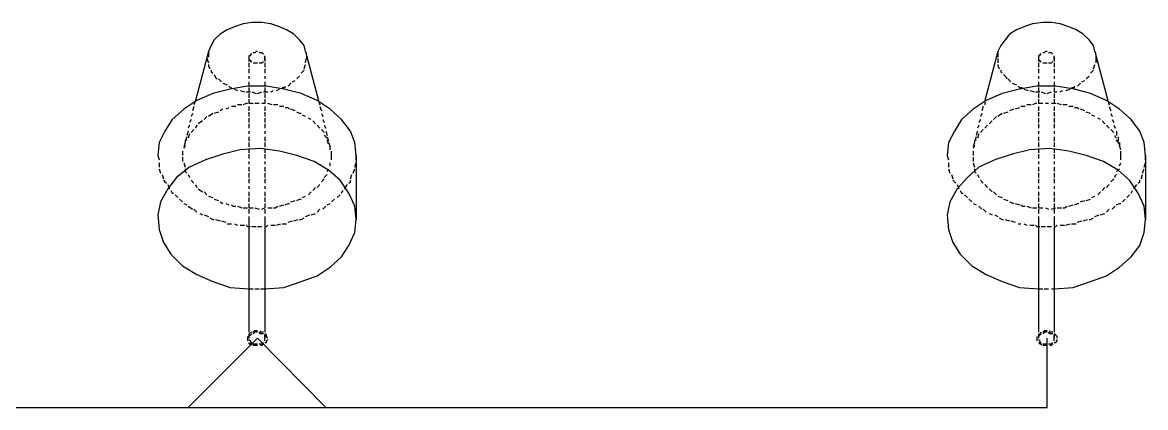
# Model space of a CAD drawing. Header units: inches. Extents: x 35 to 2894, y 23 to 617.
# Drawn here: x 1527.5 to 1596.5, y 468.4 to 492.1 of the extents above; entities that cross this region are included whole.
import ezdxf

# ---------------------------------------------------------------- set-up
doc = ezdxf.new("R2010")
doc.units = ezdxf.units.IN
doc.header["$MEASUREMENT"] = 0
doc.layers.add('Layer 1', color=7, linetype='Continuous')

msp = doc.modelspace()

# ---------------------------------------------------------------- linework, layer by layer
at = {"layer": 'Layer 1', "color": 1, "lineweight": -3}
for points in [[(1544.9, 490.331), (1544.811, 490.687), (1544.544, 491.043), (1544.188, 491.399), (1543.744, 491.666), (1543.299, 491.844), (1542.765, 492.022), (1542.231, 492.111), (1541.609, 492.111), (1541.075, 492.022), (1540.541, 491.844), (1540.096, 491.666), (1539.652, 491.399), (1539.295, 491.043), (1539.117, 490.687), (1538.94, 490.331)], [(1593.384, 490.331), (1593.295, 490.687), (1593.029, 491.043), (1592.673, 491.399), (1592.228, 491.666), (1591.783, 491.844), (1591.249, 492.022), (1590.716, 492.111), (1590.182, 492.111), (1589.559, 492.022), (1589.025, 491.844), (1588.581, 491.666), (1588.136, 491.399), (1587.869, 491.043), (1587.602, 490.687), (1587.424, 490.331)], [(1538.94, 490.331), (1538.139, 487.307), (1538.05, 487.04)], [(1538.851, 489.887), (1538.94, 489.62)], [(1538.94, 490.331), (1538.94, 489.976)], [(1541.609, 490.154), (1541.519, 490.154), (1541.519, 490.065), (1541.43, 490.065), (1541.43, 489.976)], [(1541.43, 489.976), (1541.43, 489.709)], [(1541.43, 489.887), (1541.43, 489.798), (1541.519, 489.798), (1541.519, 489.709), (1541.609, 489.709)], [(1541.964, 490.331), (1541.876, 490.331), (1541.787, 490.242), (1541.698, 490.242)], [(1542.32, 490.154), (1542.231, 490.242), (1542.053, 490.242)], [(1542.409, 489.976), (1542.409, 490.065)], [(1542.409, 489.798), (1542.409, 489.976)], [(1542.409, 489.976), (1542.409, 489.709)], [(1544.989, 490.154), (1544.9, 490.331)], [(1544.9, 490.331), (1545.7, 487.307), (1545.789, 487.04)], [(1544.9, 489.62), (1544.989, 489.976)], [(1544.989, 489.976), (1544.989, 490.065)], [(1587.424, 490.331), (1586.623, 487.307), (1586.623, 487.04)], [(1587.424, 490.331), (1587.424, 489.976)], [(1587.424, 489.887), (1587.424, 489.62)], [(1590.093, 490.154), (1590.004, 490.154), (1590.004, 490.065), (1589.915, 490.065), (1589.915, 489.976)], [(1589.915, 489.976), (1589.915, 489.709)], [(1589.915, 489.887), (1589.915, 489.798), (1590.004, 489.798), (1590.004, 489.709), (1590.093, 489.709)], [(1590.449, 490.331), (1590.36, 490.331), (1590.271, 490.242), (1590.182, 490.242)], [(1590.805, 490.154), (1590.716, 490.242), (1590.538, 490.242)], [(1590.893, 489.976), (1590.893, 490.065)], [(1590.893, 489.798), (1590.893, 489.976)], [(1590.893, 489.976), (1590.893, 489.709)], [(1593.474, 490.154), (1593.384, 490.331)], [(1593.384, 490.331), (1594.185, 487.307), (1594.274, 487.04)], [(1593.474, 489.976), (1593.474, 490.065)], [(1593.474, 489.62), (1593.474, 489.976)], [(1538.94, 489.531), (1538.94, 489.442), (1539.028, 489.264)], [(1539.117, 489.175), (1539.117, 489.086), (1539.206, 488.997)], [(1541.43, 489.62), (1541.43, 489.353)], [(1541.43, 489.264), (1541.43, 488.997)], [(1541.698, 489.62), (1541.964, 489.62)], [(1542.053, 489.62), (1542.231, 489.62), (1542.32, 489.709)], [(1542.409, 489.62), (1542.409, 489.353)], [(1542.409, 489.264), (1542.409, 488.997)], [(1544.633, 488.997), (1544.722, 489.086), (1544.811, 489.175)], [(1544.811, 489.264), (1544.9, 489.531)], [(1587.424, 489.531), (1587.424, 489.442), (1587.513, 489.264)], [(1587.602, 489.175), (1587.602, 489.086), (1587.691, 488.997)], [(1589.915, 489.62), (1589.915, 489.353)], [(1589.915, 489.264), (1589.915, 488.997)], [(1590.182, 489.62), (1590.449, 489.62)], [(1590.538, 489.62), (1590.716, 489.62), (1590.805, 489.709)], [(1590.893, 489.62), (1590.893, 489.353)], [(1590.893, 489.264), (1590.893, 488.997)], [(1593.117, 488.997), (1593.206, 489.086), (1593.295, 489.175)], [(1593.295, 489.264), (1593.384, 489.531)], [(1539.295, 488.908), (1539.384, 488.73), (1539.473, 488.642)], [(1539.563, 488.642), (1539.74, 488.463)], [(1541.43, 488.819), (1541.43, 488.642)], [(1541.43, 488.463), (1541.43, 488.196)], [(1542.409, 488.819), (1542.409, 488.642)], [(1542.409, 488.463), (1542.409, 488.196)], [(1544.1, 488.463), (1544.277, 488.552)], [(1544.366, 488.642), (1544.455, 488.73), (1544.544, 488.819)], [(1587.78, 488.908), (1587.958, 488.73), (1587.958, 488.642)], [(1588.047, 488.642), (1588.225, 488.463)], [(1589.915, 488.819), (1589.915, 488.642)], [(1589.915, 488.463), (1589.915, 488.196)], [(1590.893, 488.819), (1590.893, 488.642)], [(1590.893, 488.463), (1590.893, 488.196)], [(1592.584, 488.463), (1592.762, 488.552)], [(1592.851, 488.642), (1592.94, 488.73), (1593.029, 488.819)], [(1548.014, 483.659), (1548.014, 483.926), (1547.924, 484.727), (1547.658, 485.439), (1547.124, 486.15), (1546.412, 486.773), (1545.612, 487.307), (1544.633, 487.752), (1543.565, 488.018), (1542.498, 488.196), (1541.341, 488.196), (1540.274, 488.018), (1539.206, 487.752), (1538.228, 487.307), (1537.428, 486.773), (1536.716, 486.15), (1536.271, 485.439), (1535.915, 484.727), (1535.826, 483.926)], [(1539.829, 488.374), (1540.096, 488.285)], [(1540.185, 488.196), (1540.274, 488.107), (1540.363, 488.107)], [(1540.541, 488.018), (1540.719, 487.93)], [(1540.897, 487.93), (1541.164, 487.841)], [(1541.252, 487.841), (1541.519, 487.841)], [(1541.43, 488.107), (1541.43, 487.841)], [(1541.43, 487.752), (1541.43, 487.485)], [(1541.609, 487.841), (1541.876, 487.752)], [(1541.964, 487.752), (1542.231, 487.841)], [(1542.32, 487.841), (1542.587, 487.841)], [(1542.409, 488.107), (1542.409, 487.841)], [(1542.409, 487.752), (1542.409, 487.485)], [(1542.765, 487.841), (1542.943, 487.93)], [(1543.121, 487.93), (1543.299, 488.018)], [(1543.476, 488.107), (1543.654, 488.107), (1543.654, 488.196)], [(1543.833, 488.196), (1544.011, 488.374)], [(1596.498, 483.659), (1596.498, 483.926), (1596.409, 484.727), (1596.142, 485.439), (1595.609, 486.15), (1594.897, 486.773), (1594.096, 487.307), (1593.117, 487.752), (1592.139, 488.018), (1590.982, 488.196), (1589.826, 488.196), (1588.758, 488.018), (1587.691, 487.752), (1586.712, 487.307), (1585.912, 486.773), (1585.2, 486.15), (1584.755, 485.439), (1584.399, 484.727), (1584.31, 483.926)], [(1588.314, 488.374), (1588.581, 488.285)], [(1588.669, 488.196), (1588.758, 488.107), (1588.936, 488.107)], [(1589.025, 488.018), (1589.293, 487.93)], [(1589.382, 487.93), (1589.648, 487.841)], [(1589.737, 487.841), (1590.004, 487.841)], [(1589.915, 488.107), (1589.915, 487.841)], [(1589.915, 487.752), (1589.915, 487.485)], [(1590.093, 487.841), (1590.36, 487.752)], [(1590.449, 487.752), (1590.716, 487.841)], [(1590.893, 488.107), (1590.893, 487.841)], [(1590.893, 487.841), (1591.071, 487.841)], [(1590.893, 487.752), (1590.893, 487.485)], [(1591.249, 487.841), (1591.428, 487.93)], [(1591.606, 487.93), (1591.872, 488.018)], [(1591.961, 488.107), (1592.139, 488.107), (1592.139, 488.196)], [(1592.317, 488.196), (1592.495, 488.374)], [(1540.986, 487.04), (1540.719, 487.04)], [(1541.341, 487.129), (1541.252, 487.129), (1541.075, 487.04)], [(1541.43, 487.396), (1541.43, 487.129)], [(1541.698, 487.129), (1541.43, 487.129)], [(1542.053, 487.129), (1541.787, 487.129)], [(1542.409, 487.129), (1542.231, 487.129)], [(1542.409, 487.396), (1542.409, 487.129)], [(1542.854, 487.04), (1542.587, 487.129)], [(1543.21, 487.04), (1542.943, 487.04)], [(1589.47, 487.04), (1589.204, 487.04)], [(1589.826, 487.129), (1589.737, 487.129), (1589.559, 487.04)], [(1589.915, 487.396), (1589.915, 487.129)], [(1590.182, 487.129), (1589.915, 487.129)], [(1590.538, 487.129), (1590.36, 487.129)], [(1590.982, 487.129), (1590.716, 487.129)], [(1590.893, 487.396), (1590.893, 487.129)], [(1591.339, 487.04), (1591.071, 487.129)], [(1591.694, 487.04), (1591.428, 487.04)], [(1537.961, 486.506), (1537.872, 486.328)], [(1538.05, 486.951), (1537.961, 486.684)], [(1538.851, 486.328), (1538.673, 486.15)], [(1539.206, 486.506), (1538.94, 486.328)], [(1539.563, 486.595), (1539.295, 486.506)], [(1539.829, 486.773), (1539.652, 486.684)], [(1540.185, 486.862), (1540.007, 486.773)], [(1540.63, 486.951), (1540.363, 486.951)], [(1541.43, 486.951), (1541.43, 486.684)], [(1541.43, 486.595), (1541.43, 486.328)], [(1542.409, 486.951), (1542.409, 486.684)], [(1542.409, 486.595), (1542.409, 486.328)], [(1543.565, 486.951), (1543.299, 486.951)], [(1543.922, 486.773), (1543.833, 486.862), (1543.654, 486.862)], [(1544.277, 486.684), (1544.011, 486.773)], [(1544.633, 486.506), (1544.544, 486.506), (1544.366, 486.595)], [(1544.9, 486.328), (1544.722, 486.417)], [(1545.789, 486.951), (1545.879, 486.684)], [(1545.879, 486.506), (1545.968, 486.328)], [(1586.445, 486.506), (1586.357, 486.328)], [(1586.534, 486.951), (1586.445, 486.684)], [(1587.335, 486.328), (1587.158, 486.15)], [(1587.691, 486.506), (1587.424, 486.328)], [(1588.047, 486.595), (1587.78, 486.506)], [(1588.403, 486.773), (1588.136, 486.684)], [(1588.758, 486.862), (1588.492, 486.773)], [(1589.114, 486.951), (1588.847, 486.951)], [(1589.915, 486.951), (1589.915, 486.684)], [(1589.915, 486.595), (1589.915, 486.328)], [(1590.893, 486.951), (1590.893, 486.684)], [(1590.893, 486.595), (1590.893, 486.328)], [(1592.05, 486.951), (1591.783, 486.951)], [(1592.406, 486.773), (1592.317, 486.862), (1592.139, 486.862)], [(1592.762, 486.684), (1592.495, 486.773)], [(1593.117, 486.506), (1592.851, 486.595)], [(1593.384, 486.328), (1593.206, 486.417)], [(1594.274, 486.951), (1594.363, 486.684)], [(1594.363, 486.506), (1594.452, 486.328)], [(1537.783, 485.794), (1537.694, 485.617)], [(1537.872, 486.15), (1537.783, 485.972)], [(1538.228, 485.794), (1538.139, 485.617)], [(1538.584, 486.061), (1538.317, 485.883)], [(1541.43, 486.239), (1541.43, 485.972)], [(1541.43, 485.883), (1541.43, 485.617)], [(1542.409, 486.239), (1542.409, 485.972)], [(1542.409, 485.883), (1542.409, 485.617)], [(1545.256, 486.15), (1545.078, 486.239)], [(1545.523, 485.883), (1545.345, 486.061)], [(1545.789, 485.617), (1545.612, 485.794)], [(1545.968, 486.15), (1546.057, 485.972)], [(1546.057, 485.794), (1546.146, 485.617)], [(1586.268, 485.794), (1586.179, 485.617)], [(1586.357, 486.15), (1586.268, 485.972)], [(1586.801, 485.794), (1586.623, 485.617)], [(1587.069, 486.061), (1586.89, 485.883)], [(1589.915, 486.239), (1589.915, 485.972)], [(1589.915, 485.883), (1589.915, 485.617)], [(1590.893, 486.239), (1590.893, 485.972)], [(1590.893, 485.883), (1590.893, 485.617)], [(1593.741, 486.15), (1593.563, 486.239)], [(1594.007, 485.883), (1593.83, 486.061)], [(1594.274, 485.617), (1594.096, 485.794)], [(1594.452, 486.15), (1594.541, 485.972)], [(1594.541, 485.794), (1594.63, 485.617)], [(1537.605, 485.082), (1537.516, 484.816)], [(1537.694, 485.439), (1537.605, 485.172)], [(1537.783, 485.261), (1537.694, 484.993)], [(1538.05, 485.528), (1537.872, 485.35)], [(1541.43, 485.439), (1541.43, 485.261)], [(1541.43, 485.082), (1541.43, 484.816)], [(1542.409, 485.439), (1542.409, 485.261)], [(1542.409, 485.082), (1542.409, 484.816)], [(1546.057, 485.35), (1545.879, 485.528)], [(1546.235, 484.993), (1546.146, 485.082), (1546.057, 485.172)], [(1546.146, 485.439), (1546.235, 485.172)], [(1546.235, 485.082), (1546.324, 484.816)], [(1586.09, 485.082), (1586.001, 484.816)], [(1586.179, 485.439), (1586.09, 485.172)], [(1586.268, 485.261), (1586.179, 484.993)], [(1586.534, 485.528), (1586.357, 485.35)], [(1589.915, 485.439), (1589.915, 485.261)], [(1589.915, 485.082), (1589.915, 484.816)], [(1590.893, 485.439), (1590.893, 485.261)], [(1590.893, 485.082), (1590.893, 484.816)], [(1594.541, 485.35), (1594.363, 485.528)], [(1594.719, 484.993), (1594.63, 485.082), (1594.63, 485.172)], [(1594.719, 485.439), (1594.719, 485.172)], [(1594.808, 485.082), (1594.808, 484.816)], [(1548.014, 480.012), (1547.924, 480.812), (1547.569, 481.613), (1547.035, 482.414), (1546.324, 483.037), (1545.434, 483.57), (1544.366, 483.926), (1543.299, 484.193), (1542.142, 484.371), (1540.897, 484.282), (1539.829, 484.015), (1538.762, 483.659), (1537.783, 483.215), (1536.982, 482.592), (1536.449, 481.88), (1536.004, 481.08), (1535.826, 480.279), (1535.915, 479.389), (1536.182, 478.588), (1536.627, 477.877), (1537.338, 477.165), (1538.228, 476.631), (1539.206, 476.186), (1540.274, 475.831), (1541.43, 475.742)], [(1537.516, 484.727), (1537.428, 484.46)], [(1537.516, 484.549), (1537.428, 484.371)], [(1537.605, 484.905), (1537.516, 484.816), (1537.516, 484.727)], [(1541.43, 484.727), (1541.43, 484.46)], [(1541.43, 484.371), (1541.43, 484.104)], [(1542.409, 484.727), (1542.409, 484.46)], [(1542.409, 484.371), (1542.409, 484.104)], [(1546.324, 484.638), (1546.235, 484.905)], [(1546.324, 484.727), (1546.412, 484.46)], [(1546.412, 484.282), (1546.412, 484.549)], [(1596.498, 480.012), (1596.409, 480.812), (1596.054, 481.613), (1595.52, 482.414), (1594.808, 483.037), (1593.918, 483.57), (1592.851, 483.926), (1591.783, 484.193), (1590.627, 484.371), (1589.382, 484.282), (1588.314, 484.015), (1587.246, 483.659), (1586.268, 483.215), (1585.556, 482.592), (1584.934, 481.88), (1584.488, 481.08), (1584.31, 480.279), (1584.399, 479.389), (1584.666, 478.588), (1585.111, 477.877), (1585.823, 477.165), (1586.712, 476.631), (1587.691, 476.186), (1588.758, 475.831), (1589.915, 475.742)], [(1586.001, 484.727), (1585.912, 484.46)], [(1586.001, 484.549), (1585.912, 484.371)], [(1586.09, 484.905), (1586.001, 484.816), (1586.001, 484.727)], [(1589.915, 484.727), (1589.915, 484.46)], [(1589.915, 484.371), (1589.915, 484.104)], [(1590.893, 484.727), (1590.893, 484.46)], [(1590.893, 484.371), (1590.893, 484.104)], [(1594.897, 484.638), (1594.719, 484.905)], [(1594.897, 484.727), (1594.897, 484.46)], [(1594.986, 484.282), (1594.897, 484.549)], [(1535.826, 483.926), (1535.915, 483.659)], [(1537.338, 484.193), (1537.338, 483.926)], [(1537.338, 483.837), (1537.338, 483.57)], [(1541.43, 484.015), (1541.43, 483.748)], [(1541.43, 483.57), (1541.43, 483.393)], [(1542.409, 484.015), (1542.409, 483.748)], [(1542.409, 483.57), (1542.409, 483.393)], [(1546.501, 483.926), (1546.501, 484.193)], [(1546.501, 483.659), (1546.501, 483.926)], [(1548.014, 483.926), (1548.014, 480.012)], [(1584.31, 483.926), (1584.399, 483.659)], [(1585.912, 484.193), (1585.912, 483.926)], [(1585.912, 483.837), (1585.912, 483.57)], [(1589.915, 484.015), (1589.915, 483.748)], [(1589.915, 483.57), (1589.915, 483.393)], [(1590.893, 484.015), (1590.893, 483.748)], [(1590.893, 483.57), (1590.893, 483.393)], [(1594.986, 483.926), (1594.986, 484.193)], [(1594.986, 483.659), (1594.986, 483.926)], [(1596.498, 483.926), (1596.498, 480.012)], [(1535.915, 483.482), (1535.915, 483.215)], [(1535.915, 483.126), (1536.004, 482.858)], [(1537.428, 483.482), (1537.516, 483.215)], [(1537.516, 483.126), (1537.516, 482.947), (1537.605, 482.858)], [(1541.43, 483.215), (1541.43, 482.947)], [(1542.409, 483.215), (1542.409, 482.947)], [(1546.235, 482.947), (1546.324, 483.126)], [(1546.412, 483.304), (1546.412, 483.482)], [(1547.836, 482.858), (1547.924, 483.126)], [(1547.924, 483.215), (1548.014, 483.482)], [(1584.399, 483.482), (1584.399, 483.215)], [(1584.399, 483.126), (1584.488, 482.858)], [(1585.912, 483.482), (1586.001, 483.215)], [(1586.001, 483.126), (1586.001, 482.947), (1586.09, 482.858)], [(1589.915, 483.215), (1589.915, 482.947)], [(1590.893, 483.215), (1590.893, 482.947)], [(1594.719, 482.947), (1594.897, 483.126)], [(1594.897, 483.304), (1594.986, 483.482)], [(1596.32, 482.858), (1596.409, 483.126)], [(1596.409, 483.215), (1596.498, 483.482)], [(1536.093, 482.769), (1536.182, 482.503)], [(1536.182, 482.414), (1536.271, 482.325), (1536.36, 482.236)], [(1537.694, 482.769), (1537.783, 482.592)], [(1537.872, 482.414), (1538.05, 482.236)], [(1541.43, 482.858), (1541.43, 482.592)], [(1541.43, 482.503), (1541.43, 482.236)], [(1542.409, 482.858), (1542.409, 482.592)], [(1542.409, 482.503), (1542.409, 482.236)], [(1545.879, 482.325), (1546.057, 482.503)], [(1546.057, 482.592), (1546.146, 482.681), (1546.235, 482.769)], [(1547.569, 482.236), (1547.658, 482.325), (1547.658, 482.414)], [(1547.658, 482.503), (1547.747, 482.769)], [(1584.577, 482.769), (1584.666, 482.503)], [(1584.666, 482.414), (1584.755, 482.325), (1584.844, 482.236)], [(1586.179, 482.769), (1586.268, 482.592)], [(1586.357, 482.414), (1586.534, 482.236)], [(1589.915, 482.858), (1589.915, 482.592)], [(1589.915, 482.503), (1589.915, 482.236)], [(1590.893, 482.858), (1590.893, 482.592)], [(1590.893, 482.503), (1590.893, 482.236)], [(1594.363, 482.325), (1594.541, 482.503)], [(1594.63, 482.592), (1594.63, 482.681), (1594.719, 482.769)], [(1596.054, 482.236), (1596.142, 482.325), (1596.142, 482.414)], [(1596.231, 482.503), (1596.32, 482.769)], [(1536.449, 482.147), (1536.538, 481.88)], [(1536.627, 481.791), (1536.716, 481.613), (1536.804, 481.613)], [(1536.893, 481.524), (1537.071, 481.346)], [(1538.139, 482.147), (1538.228, 481.969)], [(1538.317, 481.88), (1538.584, 481.702)], [(1538.673, 481.702), (1538.851, 481.524)], [(1541.43, 482.058), (1541.43, 481.88)], [(1541.43, 481.702), (1541.43, 481.435)], [(1542.409, 482.058), (1542.409, 481.88)], [(1542.409, 481.702), (1542.409, 481.435)], [(1545.078, 481.524), (1545.256, 481.702)], [(1545.345, 481.791), (1545.523, 481.969)], [(1545.612, 481.969), (1545.789, 482.147)], [(1546.857, 481.346), (1547.035, 481.524)], [(1547.124, 481.613), (1547.213, 481.791)], [(1547.302, 481.88), (1547.48, 482.147)], [(1584.934, 482.147), (1585.022, 481.88)], [(1585.111, 481.791), (1585.2, 481.613), (1585.289, 481.613)], [(1585.378, 481.524), (1585.556, 481.346)], [(1586.623, 482.147), (1586.801, 481.969)], [(1586.89, 481.88), (1587.069, 481.702)], [(1587.158, 481.702), (1587.335, 481.524)], [(1589.915, 482.058), (1589.915, 481.88)], [(1589.915, 481.702), (1589.915, 481.435)], [(1590.893, 482.058), (1590.893, 481.88)], [(1590.893, 481.702), (1590.893, 481.435)], [(1593.563, 481.524), (1593.741, 481.702)], [(1593.83, 481.791), (1594.007, 481.969)], [(1594.096, 481.969), (1594.274, 482.147)], [(1595.341, 481.346), (1595.52, 481.524)], [(1595.609, 481.613), (1595.698, 481.791)], [(1595.787, 481.88), (1595.965, 482.147)], [(1537.16, 481.258), (1537.338, 481.08)], [(1537.428, 480.991), (1537.605, 480.901)], [(1537.694, 480.812), (1537.961, 480.634)], [(1538.94, 481.435), (1539.206, 481.346)], [(1539.295, 481.258), (1539.563, 481.169)], [(1539.652, 481.08), (1539.829, 480.991)], [(1540.007, 480.991), (1540.185, 480.901)], [(1540.363, 480.901), (1540.452, 480.812), (1540.63, 480.812)], [(1540.719, 480.812), (1540.986, 480.723)], [(1541.43, 481.346), (1541.43, 481.08)], [(1541.43, 480.991), (1541.43, 480.723)], [(1542.409, 481.346), (1542.409, 481.08)], [(1542.409, 480.991), (1542.409, 480.723)], [(1542.943, 480.723), (1543.032, 480.723), (1543.21, 480.812)], [(1543.299, 480.812), (1543.565, 480.901)], [(1543.654, 480.901), (1543.833, 480.991), (1543.922, 480.991)], [(1544.011, 481.08), (1544.277, 481.169)], [(1544.366, 481.169), (1544.544, 481.258), (1544.633, 481.258)], [(1544.722, 481.346), (1544.9, 481.435)], [(1545.968, 480.634), (1546.146, 480.812)], [(1546.235, 480.901), (1546.412, 480.991)], [(1546.501, 481.08), (1546.679, 481.258)], [(1585.645, 481.258), (1585.823, 481.08)], [(1585.912, 480.991), (1586.09, 480.901)], [(1586.268, 480.812), (1586.445, 480.634)], [(1587.424, 481.435), (1587.691, 481.346)], [(1587.78, 481.258), (1588.047, 481.169)], [(1588.136, 481.08), (1588.403, 480.991)], [(1588.492, 480.991), (1588.758, 480.901)], [(1588.847, 480.901), (1588.936, 480.812), (1589.114, 480.812)], [(1589.204, 480.812), (1589.47, 480.723)], [(1589.915, 481.346), (1589.915, 481.08)], [(1589.915, 480.991), (1589.915, 480.723)], [(1590.893, 481.346), (1590.893, 481.08)], [(1590.893, 480.991), (1590.893, 480.723)], [(1591.428, 480.723), (1591.517, 480.723), (1591.694, 480.812)], [(1591.783, 480.812), (1592.05, 480.901)], [(1592.139, 480.901), (1592.317, 480.991), (1592.406, 480.991)], [(1592.495, 481.08), (1592.762, 481.169)], [(1592.851, 481.169), (1593.117, 481.258)], [(1593.206, 481.346), (1593.384, 481.435)], [(1594.452, 480.634), (1594.63, 480.812)], [(1594.719, 480.901), (1594.897, 480.991), (1594.986, 480.991)], [(1595.075, 481.08), (1595.253, 481.258)], [(1538.05, 480.634), (1538.228, 480.457)], [(1538.406, 480.368), (1538.584, 480.279)], [(1538.673, 480.279), (1538.94, 480.19)], [(1539.028, 480.101), (1539.206, 480.012), (1539.295, 480.012)], [(1541.075, 480.723), (1541.341, 480.723)], [(1541.43, 480.723), (1541.698, 480.723)], [(1541.43, 480.634), (1541.43, 480.368)], [(1541.43, 480.19), (1541.43, 473.073)], [(1541.787, 480.723), (1542.053, 480.634)], [(1542.231, 480.634), (1542.409, 480.723)], [(1542.409, 480.634), (1542.409, 480.368)], [(1542.409, 480.19), (1542.409, 473.073)], [(1542.587, 480.723), (1542.854, 480.723)], [(1544.544, 480.012), (1544.633, 480.012), (1544.811, 480.101)], [(1544.9, 480.19), (1545.167, 480.279)], [(1545.256, 480.279), (1545.523, 480.368)], [(1545.612, 480.457), (1545.789, 480.634)], [(1586.534, 480.634), (1586.712, 480.457)], [(1586.89, 480.368), (1587.069, 480.279)], [(1587.246, 480.279), (1587.424, 480.19)], [(1587.513, 480.101), (1587.691, 480.012), (1587.78, 480.012)], [(1589.559, 480.723), (1589.826, 480.723)], [(1589.915, 480.723), (1590.182, 480.723)], [(1589.915, 480.634), (1589.915, 480.368)], [(1589.915, 480.19), (1589.915, 473.073)], [(1590.36, 480.723), (1590.538, 480.634)], [(1590.716, 480.634), (1590.982, 480.723)], [(1590.893, 480.634), (1590.893, 480.368)], [(1590.893, 480.19), (1590.893, 473.073)], [(1591.071, 480.723), (1591.339, 480.723)], [(1593.029, 480.012), (1593.117, 480.012), (1593.295, 480.101)], [(1593.384, 480.19), (1593.652, 480.279)], [(1593.741, 480.279), (1594.007, 480.368)], [(1594.096, 480.457), (1594.274, 480.634)], [(1539.384, 480.012), (1539.652, 479.923)], [(1539.74, 479.923), (1540.007, 479.834)], [(1540.096, 479.745), (1540.363, 479.745)], [(1540.541, 479.745), (1540.719, 479.656)], [(1540.897, 479.656), (1541.164, 479.656)], [(1541.252, 479.656), (1541.341, 479.567), (1541.519, 479.567)], [(1541.609, 479.567), (1541.876, 479.567)], [(1541.964, 479.567), (1542.231, 479.567)], [(1542.409, 475.742), (1543.565, 475.831), (1544.633, 476.186), (1545.612, 476.542), (1546.412, 477.076), (1547.124, 477.699), (1547.569, 478.41), (1547.924, 479.211), (1548.014, 480.012)], [(1542.409, 479.567), (1542.498, 479.567), (1542.587, 479.656)], [(1542.765, 479.656), (1543.032, 479.656)], [(1543.121, 479.656), (1543.388, 479.745)], [(1543.476, 479.745), (1543.744, 479.745)], [(1543.833, 479.834), (1544.1, 479.923)], [(1544.188, 479.923), (1544.455, 480.012)], [(1587.869, 480.012), (1588.136, 479.923)], [(1588.225, 479.923), (1588.492, 479.834)], [(1588.669, 479.745), (1588.847, 479.745)], [(1589.025, 479.745), (1589.204, 479.656)], [(1589.382, 479.656), (1589.648, 479.656)], [(1589.737, 479.656), (1589.826, 479.567), (1590.004, 479.567)], [(1590.093, 479.567), (1590.36, 479.567)], [(1590.449, 479.567), (1590.716, 479.567)], [(1590.893, 475.742), (1592.05, 475.831), (1593.117, 476.186), (1594.096, 476.542), (1594.897, 477.076), (1595.609, 477.699), (1596.142, 478.41), (1596.409, 479.211), (1596.498, 480.012)], [(1590.893, 479.567), (1590.982, 479.567), (1591.071, 479.656)], [(1591.249, 479.656), (1591.517, 479.656)], [(1591.606, 479.656), (1591.872, 479.745)], [(1591.961, 479.745), (1592.228, 479.745)], [(1592.317, 479.834), (1592.584, 479.923)], [(1592.673, 479.923), (1592.94, 480.012)], [(1541.43, 475.742), (1541.698, 475.742)], [(1541.787, 475.742), (1542.053, 475.742)], [(1542.142, 475.742), (1542.409, 475.742)], [(1589.915, 475.742), (1590.182, 475.742)], [(1590.271, 475.742), (1590.538, 475.742)], [(1590.716, 475.742), (1590.893, 475.742)], [(1541.341, 472.806), (1541.341, 472.717)], [(1541.341, 472.806), (1541.341, 472.717)], [(1541.341, 472.717), (1541.341, 472.539)], [(1541.341, 472.717), (1541.341, 472.539)], [(1541.609, 473.073), (1541.43, 472.984), (1541.43, 472.895)], [(1541.609, 473.073), (1541.43, 472.984), (1541.43, 472.895)], [(1541.609, 472.984), (1541.519, 472.895), (1541.43, 472.806), (1541.43, 472.717)], [(1541.43, 472.984), (1541.43, 472.717)], [(1541.43, 472.628), (1541.519, 472.539), (1541.519, 472.45), (1541.609, 472.45)], [(1541.964, 473.161), (1541.787, 473.161), (1541.698, 473.073)], [(1541.964, 473.161), (1541.787, 473.161), (1541.698, 473.073)], [(1541.964, 473.073), (1541.787, 473.073), (1541.698, 472.984)], [(1542.32, 472.984), (1542.142, 472.984), (1542.053, 473.073)], [(1542.32, 473.073), (1542.142, 473.073), (1542.142, 473.161)], [(1542.32, 473.073), (1542.142, 473.073), (1542.142, 473.161)], [(1542.587, 472.717), (1542.498, 472.806), (1542.498, 472.895), (1542.409, 472.984)], [(1542.409, 472.984), (1542.409, 472.717)], [(1542.587, 472.717), (1542.498, 472.806), (1542.498, 472.895), (1542.409, 472.984)], [(1542.409, 472.717), (1542.409, 472.895)], [(1542.409, 472.539), (1542.409, 472.717)], [(1542.409, 472.45), (1542.498, 472.45), (1542.498, 472.539), (1542.587, 472.628)], [(1542.409, 472.45), (1542.498, 472.45), (1542.498, 472.539), (1542.587, 472.628)], [(1589.826, 472.806), (1589.826, 472.717)], [(1589.826, 472.806), (1589.826, 472.717)], [(1589.826, 472.717), (1589.826, 472.539)], [(1589.826, 472.717), (1589.826, 472.539)], [(1590.093, 473.073), (1590.004, 472.984), (1589.915, 472.895)], [(1590.093, 473.073), (1590.004, 472.984), (1589.915, 472.895)], [(1590.093, 472.984), (1590.004, 472.895), (1589.915, 472.806), (1589.915, 472.717)], [(1589.915, 472.984), (1589.915, 472.717)], [(1589.915, 472.628), (1590.004, 472.539), (1590.004, 472.45), (1590.093, 472.45)], [(1590.449, 473.161), (1590.271, 473.161), (1590.182, 473.073)], [(1590.449, 473.161), (1590.271, 473.161), (1590.182, 473.073)], [(1590.449, 473.073), (1590.271, 473.073), (1590.182, 472.984)], [(1590.805, 472.984), (1590.627, 472.984), (1590.538, 473.073)], [(1590.805, 473.073), (1590.627, 473.073), (1590.627, 473.161)], [(1590.805, 473.073), (1590.627, 473.073), (1590.627, 473.161)], [(1591.071, 472.717), (1591.071, 472.806), (1590.982, 472.895), (1590.893, 472.984)], [(1590.893, 472.984), (1590.893, 472.717)], [(1591.071, 472.717), (1591.071, 472.806), (1590.982, 472.895), (1590.893, 472.984)], [(1590.893, 472.717), (1590.893, 472.895)], [(1590.893, 472.539), (1590.893, 472.717)], [(1590.893, 472.45), (1590.982, 472.45), (1591.071, 472.539), (1591.071, 472.628)], [(1590.893, 472.45), (1590.982, 472.45), (1591.071, 472.539), (1591.071, 472.628)], [(1541.43, 472.45), (1541.43, 472.361), (1541.609, 472.361), (1541.609, 472.272)], [(1541.43, 472.45), (1541.43, 472.361), (1541.609, 472.361), (1541.609, 472.272)], [(1541.698, 472.361), (1541.964, 472.361)], [(1541.698, 472.272), (1541.964, 472.272)], [(1541.698, 472.272), (1541.964, 472.272)], [(1542.053, 472.361), (1542.231, 472.361), (1542.32, 472.45)], [(1542.142, 472.272), (1542.231, 472.272), (1542.32, 472.361)], [(1542.142, 472.272), (1542.231, 472.272), (1542.32, 472.361)], [(1589.915, 472.45), (1590.004, 472.361), (1590.093, 472.361), (1590.093, 472.272)], [(1589.915, 472.45), (1590.004, 472.361), (1590.093, 472.361), (1590.093, 472.272)], [(1590.182, 472.361), (1590.449, 472.361)], [(1590.182, 472.272), (1590.449, 472.272)], [(1590.182, 472.272), (1590.449, 472.272)], [(1590.538, 472.361), (1590.716, 472.361), (1590.805, 472.45)], [(1590.627, 472.272), (1590.716, 472.272), (1590.805, 472.361)], [(1590.627, 472.272), (1590.716, 472.272), (1590.805, 472.361)]]:
    msp.add_lwpolyline(points, dxfattribs=at)
at = {"layer": 'Layer 1', "lineweight": -3}
for points in [[(1546.146, 468.447), (1541.964, 472.717), (1537.694, 468.447), (1546.146, 468.447)], [(1590.449, 468.447), (1590.449, 472.717)], [(1497.661, 468.447), (1537.694, 468.447)], [(1546.146, 468.447), (1590.449, 468.447)]]:
    msp.add_lwpolyline(points, dxfattribs=at)

doc.saveas('drawing.dxf')
